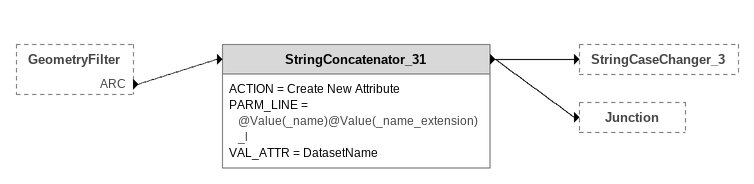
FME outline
GeometryFilter [outside]
    ARC -> StringConcatenator_31
StringConcatenator_31
    ACTION = Create New Attribute
    PARM_LINE = @Value(_name)@Value(_name_extension)_l
    VAL_ATTR = DatasetName
    -> StringCaseChanger_3
    -> Junction
